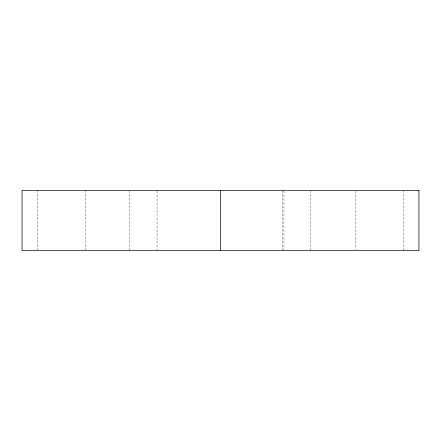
<?xml version="1.0" encoding="UTF-8"?>
<svg xmlns="http://www.w3.org/2000/svg" width="441" height="441" viewBox="0 0 441 441"><rect width="100%" height="100%" fill="white"/><g stroke="black" fill="none" stroke-linecap="round" stroke-linejoin="round"><path stroke-width="0.33" stroke-dasharray="2.21 1.65" d="M403.818 190.347L403.818 249.964M355.578 191.036L355.578 249.964M310.387 190.347L310.387 249.964M283.954 191.036L283.954 249.964M282.824 190.347L282.824 249.964M157.046 191.036L157.046 249.964M129.478 190.347L129.478 249.964M85.422 190.347L85.422 249.964M37.182 190.347L37.182 249.964"/><path stroke-width="0.66" d="M220.5 190.347L220.5 250.653M418.95 190.347L22.05 190.347L22.05 250.653L418.95 250.653L418.95 190.347"/></g></svg>
